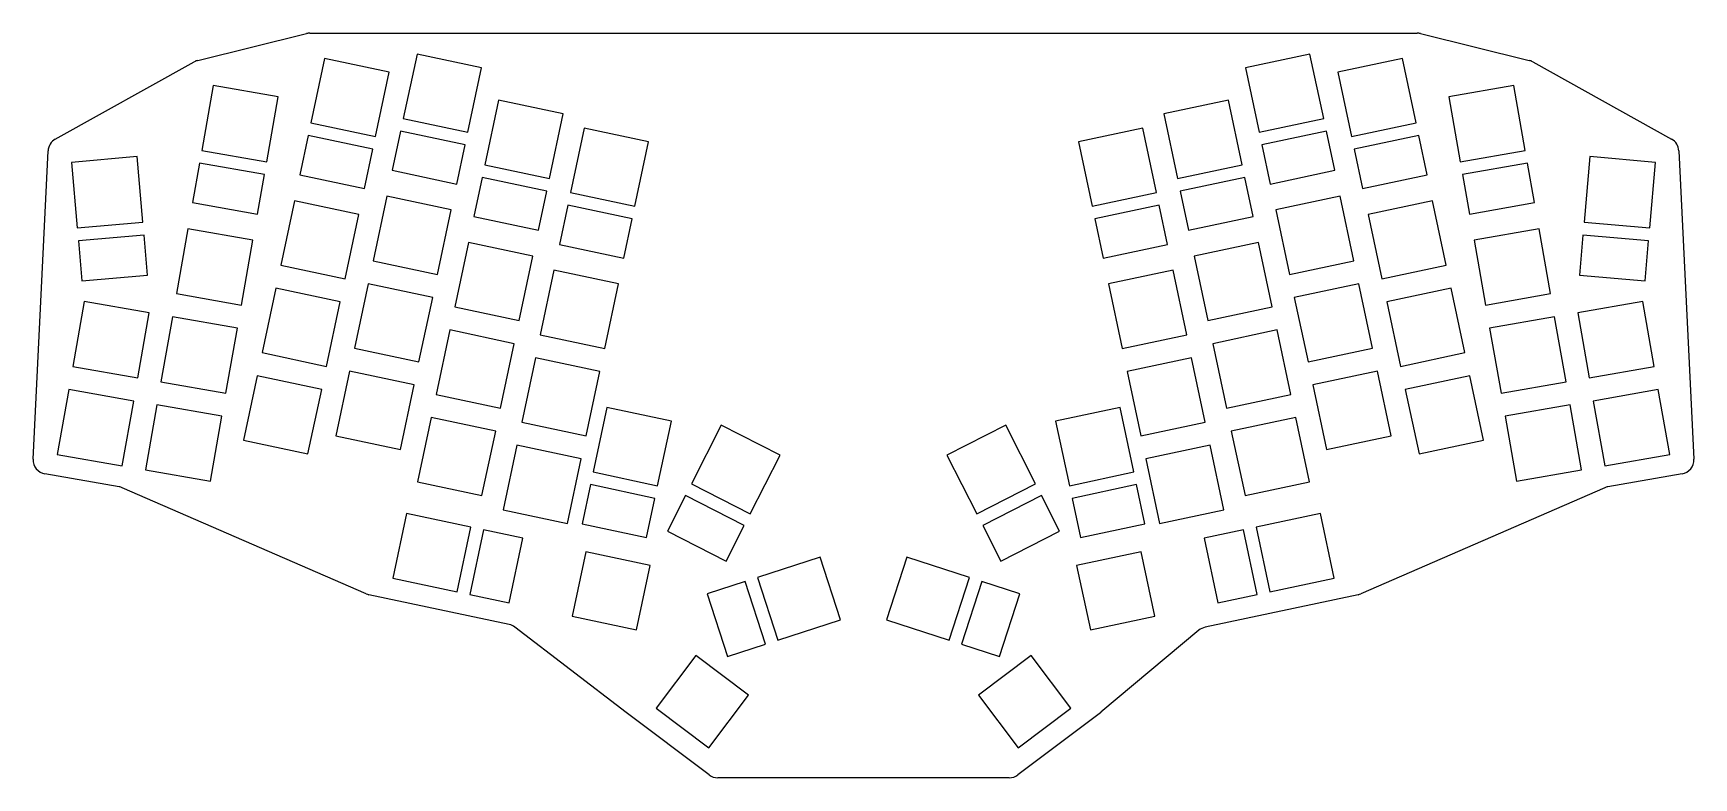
# Model space of a CAD drawing. Header units: millimetres. Extents: x -10 to 343, y -56 to 103.
import ezdxf

# ---------------------------------------------------------------- set-up
doc = ezdxf.new("R2010")
doc.units = ezdxf.units.MM

msp = doc.modelspace()

# ---------------------------------------------------------------- linework, layer by layer
for p, q in [((25.02, 96.74), (48.13, 102.42)), ((48.84, 102.51), (283.99, 102.51)), ((284.71, 102.42), (307.82, 96.74)), ((-5.23, 80.01), (24.28, 96.45)), ((51.97, 97.14), (49.06, 83.45)), ((65.66, 94.23), (51.97, 97.14)), ((71.59, 98.09), (68.68, 84.39)), ((85.28, 95.17), (71.59, 98.09)), ((261.25, 98.09), (247.55, 95.17)), ((264.16, 84.39), (261.25, 98.09)), ((280.87, 97.14), (267.18, 94.23)), ((283.78, 83.45), (280.87, 97.14)), ((308.56, 96.45), (338.06, 80.01)), ((62.75, 80.54), (65.66, 94.23)), ((82.37, 81.48), (85.28, 95.17)), ((247.55, 95.17), (250.46, 81.48)), ((267.18, 94.23), (270.09, 80.54)), ((28.3, 91.4), (25.87, 77.61)), ((42.09, 88.97), (28.3, 91.4)), ((39.66, 75.18), (42.09, 88.97)), ((88.93, 88.27), (86.02, 74.57)), ((102.62, 85.36), (88.93, 88.27)), ((243.91, 88.27), (230.22, 85.36)), ((246.82, 74.57), (243.91, 88.27)), ((304.54, 91.4), (290.75, 88.97)), ((290.75, 88.97), (293.18, 75.18)), ((306.97, 77.61), (304.54, 91.4)), ((99.71, 71.66), (102.62, 85.36)), ((230.22, 85.36), (233.13, 71.66)), ((49.06, 83.45), (62.75, 80.54)), ((68.11, 81.7), (66.34, 73.39)), ((81.8, 78.79), (68.11, 81.7)), ((68.68, 84.39), (82.37, 81.48)), ((107.1, 82.36), (104.19, 68.67)), ((120.79, 79.45), (107.1, 82.36)), ((225.74, 82.36), (212.05, 79.45)), ((228.65, 68.67), (225.74, 82.36)), ((250.46, 81.48), (264.16, 84.39)), ((264.73, 81.7), (251.04, 78.79)), ((266.5, 73.39), (264.73, 81.7)), ((270.09, 80.54), (283.78, 83.45)), ((25.87, 77.61), (39.66, 75.18)), ((48.48, 80.76), (46.72, 72.45)), ((62.18, 77.85), (48.48, 80.76)), ((60.41, 69.54), (62.18, 77.85)), ((80.04, 70.48), (81.8, 78.79)), ((117.88, 65.75), (120.79, 79.45)), ((212.05, 79.45), (214.96, 65.75)), ((251.04, 78.79), (252.8, 70.48)), ((284.35, 80.76), (270.66, 77.85)), ((270.66, 77.85), (272.43, 69.54)), ((286.12, 72.45), (284.35, 80.76)), ((293.18, 75.18), (306.97, 77.61)), ((-9.92, 12.01), (-6.76, 77.53)), ((12.17, 76.3), (-1.78, 75.08)), ((-1.78, 75.08), (-0.56, 61.14)), ((13.39, 62.36), (12.17, 76.3)), ((25.39, 74.9), (23.92, 66.53)), ((39.18, 72.47), (25.39, 74.9)), ((86.02, 74.57), (99.71, 71.66)), ((233.13, 71.66), (246.82, 74.57)), ((307.45, 74.9), (293.66, 72.47)), ((308.92, 66.53), (307.45, 74.9)), ((320.67, 76.3), (319.45, 62.36)), ((334.62, 75.08), (320.67, 76.3)), ((333.4, 61.14), (334.62, 75.08)), ((339.6, 77.53), (342.76, 12.01)), ((37.7, 64.1), (39.18, 72.47)), ((46.72, 72.45), (60.41, 69.54)), ((66.34, 73.39), (80.04, 70.48)), ((85.45, 71.88), (83.68, 63.57)), ((99.14, 68.97), (85.45, 71.88)), ((247.39, 71.88), (233.7, 68.97)), ((249.16, 63.57), (247.39, 71.88)), ((252.8, 70.48), (266.5, 73.39)), ((272.43, 69.54), (286.12, 72.45)), ((293.66, 72.47), (295.13, 64.1)), ((65.17, 67.88), (62.26, 54.19)), ((78.87, 64.97), (65.17, 67.88)), ((97.37, 60.66), (99.14, 68.97)), ((104.19, 68.67), (117.88, 65.75)), ((214.96, 65.75), (228.65, 68.67)), ((233.7, 68.97), (235.47, 60.66)), ((267.67, 67.88), (253.97, 64.97)), ((270.58, 54.19), (267.67, 67.88)), ((23.92, 66.53), (37.7, 64.1)), ((45.55, 66.94), (42.64, 53.25)), ((59.24, 64.03), (45.55, 66.94)), ((56.33, 50.34), (59.24, 64.03)), ((75.95, 51.28), (78.87, 64.97)), ((83.68, 63.57), (97.37, 60.66)), ((103.61, 65.98), (101.85, 57.66)), ((117.31, 63.06), (103.61, 65.98)), ((229.22, 65.98), (215.53, 63.06)), ((230.99, 57.66), (229.22, 65.98)), ((235.47, 60.66), (249.16, 63.57)), ((253.97, 64.97), (256.88, 51.28)), ((287.29, 66.94), (273.6, 64.03)), ((273.6, 64.03), (276.51, 50.34)), ((290.2, 53.25), (287.29, 66.94)), ((295.13, 64.1), (308.92, 66.53)), ((-0.56, 61.14), (13.39, 62.36)), ((22.94, 60.99), (20.51, 47.21)), ((36.73, 58.56), (22.94, 60.99)), ((115.54, 54.75), (117.31, 63.06)), ((215.53, 63.06), (217.3, 54.75)), ((309.9, 60.99), (296.11, 58.56)), ((312.33, 47.21), (309.9, 60.99)), ((319.45, 62.36), (333.4, 61.14)), ((13.63, 59.62), (-0.32, 58.4)), ((-0.32, 58.4), (0.42, 49.93)), ((14.37, 51.15), (13.63, 59.62)), ((34.3, 44.77), (36.73, 58.56)), ((82.51, 58.07), (79.6, 44.37)), ((96.2, 55.15), (82.51, 58.07)), ((101.85, 57.66), (115.54, 54.75)), ((217.3, 54.75), (230.99, 57.66)), ((250.33, 58.07), (236.64, 55.15)), ((253.24, 44.37), (250.33, 58.07)), ((296.11, 58.56), (298.54, 44.77)), ((319.21, 59.62), (318.47, 51.15)), ((333.16, 58.4), (319.21, 59.62)), ((332.42, 49.93), (333.16, 58.4)), ((42.64, 53.25), (56.33, 50.34)), ((62.26, 54.19), (75.95, 51.28)), ((93.29, 41.46), (96.2, 55.15)), ((236.64, 55.15), (239.55, 41.46)), ((256.88, 51.28), (270.58, 54.19)), ((276.51, 50.34), (290.2, 53.25)), ((0.42, 49.93), (14.37, 51.15)), ((100.68, 52.16), (97.77, 38.46)), ((114.37, 49.25), (100.68, 52.16)), ((232.16, 52.16), (218.47, 49.25)), ((235.07, 38.46), (232.16, 52.16)), ((318.47, 51.15), (332.42, 49.93)), ((20.51, 47.21), (34.3, 44.77)), ((41.6, 48.36), (38.69, 34.67)), ((55.29, 45.45), (41.6, 48.36)), ((61.22, 49.3), (58.31, 35.61)), ((74.92, 46.39), (61.22, 49.3)), ((72, 32.7), (74.92, 46.39)), ((111.46, 35.55), (114.37, 49.25)), ((218.47, 49.25), (221.38, 35.55)), ((271.62, 49.3), (257.92, 46.39)), ((257.92, 46.39), (260.83, 32.7)), ((274.53, 35.61), (271.62, 49.3)), ((291.24, 48.36), (277.55, 45.45)), ((294.15, 34.67), (291.24, 48.36)), ((298.54, 44.77), (312.33, 47.21)), ((0.92, 45.53), (-1.51, 31.74)), ((14.71, 43.1), (0.92, 45.53)), ((12.28, 29.31), (14.71, 43.1)), ((52.38, 31.75), (55.29, 45.45)), ((79.6, 44.37), (93.29, 41.46)), ((239.55, 41.46), (253.24, 44.37)), ((277.55, 45.45), (280.46, 31.75)), ((331.92, 45.53), (318.13, 43.1)), ((318.13, 43.1), (320.56, 29.31)), ((334.35, 31.74), (331.92, 45.53)), ((19.64, 42.28), (17.21, 28.49)), ((33.43, 39.85), (19.64, 42.28)), ((31, 26.06), (33.43, 39.85)), ((78.56, 39.48), (75.65, 25.79)), ((92.25, 36.57), (78.56, 39.48)), ((254.28, 39.48), (240.59, 36.57)), ((257.19, 25.79), (254.28, 39.48)), ((313.2, 42.28), (299.41, 39.85)), ((299.41, 39.85), (301.84, 26.06)), ((315.63, 28.49), (313.2, 42.28)), ((58.31, 35.61), (72, 32.7)), ((89.34, 22.88), (92.25, 36.57)), ((97.77, 38.46), (111.46, 35.55)), ((221.38, 35.55), (235.07, 38.46)), ((240.59, 36.57), (243.5, 22.88)), ((260.83, 32.7), (274.53, 35.61)), ((-1.51, 31.74), (12.28, 29.31)), ((38.69, 34.67), (52.38, 31.75)), ((96.73, 33.57), (93.82, 19.88)), ((110.42, 30.66), (96.73, 33.57)), ((236.11, 33.57), (222.42, 30.66)), ((239.02, 19.88), (236.11, 33.57)), ((280.46, 31.75), (294.15, 34.67)), ((320.56, 29.31), (334.35, 31.74)), ((17.21, 28.49), (31, 26.06)), ((37.65, 29.77), (34.74, 16.08)), ((51.34, 26.86), (37.65, 29.77)), ((57.27, 30.72), (54.36, 17.02)), ((70.97, 27.8), (57.27, 30.72)), ((107.51, 16.97), (110.42, 30.66)), ((222.42, 30.66), (225.33, 16.97)), ((275.57, 30.72), (261.87, 27.8)), ((278.48, 17.02), (275.57, 30.72)), ((295.19, 29.77), (281.5, 26.86)), ((298.1, 16.08), (295.19, 29.77)), ((301.84, 26.06), (315.63, 28.49)), ((-2.38, 26.82), (-4.81, 13.03)), ((11.41, 24.39), (-2.38, 26.82)), ((48.43, 13.17), (51.34, 26.86)), ((68.05, 14.11), (70.97, 27.8)), ((75.65, 25.79), (89.34, 22.88)), ((243.5, 22.88), (257.19, 25.79)), ((261.87, 27.8), (264.78, 14.11)), ((281.5, 26.86), (284.41, 13.17)), ((335.22, 26.82), (321.43, 24.39)), ((337.65, 13.03), (335.22, 26.82)), ((8.98, 10.6), (11.41, 24.39)), ((16.34, 23.57), (13.91, 9.78)), ((30.13, 21.14), (16.34, 23.57)), ((111.91, 23.01), (109, 9.32)), ((125.61, 20.1), (111.91, 23.01)), ((220.93, 23.01), (207.23, 20.1)), ((223.84, 9.32), (220.93, 23.01)), ((316.5, 23.57), (302.71, 21.14)), ((318.93, 9.78), (316.5, 23.57)), ((321.43, 24.39), (323.86, 10.6)), ((27.7, 7.35), (30.13, 21.14)), ((74.61, 20.9), (71.7, 7.2)), ((88.3, 17.99), (74.61, 20.9)), ((85.39, 4.29), (88.3, 17.99)), ((93.82, 19.88), (107.51, 16.97)), ((122.7, 6.41), (125.61, 20.1)), ((136.22, 19.26), (129.86, 6.78)), ((148.69, 12.9), (136.22, 19.26)), ((196.62, 19.26), (184.14, 12.9)), ((202.97, 6.78), (196.62, 19.26)), ((207.23, 20.1), (210.14, 6.41)), ((225.33, 16.97), (239.02, 19.88)), ((258.23, 20.9), (244.54, 17.99)), ((244.54, 17.99), (247.45, 4.29)), ((261.14, 7.2), (258.23, 20.9)), ((302.71, 21.14), (305.14, 7.35)), ((34.74, 16.08), (48.43, 13.17)), ((54.36, 17.02), (68.05, 14.11)), ((92.78, 14.99), (89.87, 1.3)), ((106.47, 12.08), (92.78, 14.99)), ((240.06, 14.99), (226.37, 12.08)), ((242.97, 1.3), (240.06, 14.99)), ((264.78, 14.11), (278.48, 17.02)), ((284.41, 13.17), (298.1, 16.08)), ((-4.81, 13.03), (8.98, 10.6)), ((103.56, -1.62), (106.47, 12.08)), ((142.34, 0.43), (148.69, 12.9)), ((184.14, 12.9), (190.5, 0.43)), ((226.37, 12.08), (229.28, -1.62)), ((323.86, 10.6), (337.65, 13.03)), ((8.31, 6.17), (-7.44, 8.91)), ((13.91, 9.78), (27.7, 7.35)), ((71.7, 7.2), (85.39, 4.29)), ((109, 9.32), (122.7, 6.41)), ((210.14, 6.41), (223.84, 9.32)), ((247.45, 4.29), (261.14, 7.2)), ((305.14, 7.35), (318.93, 9.78)), ((340.28, 8.91), (324.52, 6.17)), ((60.78, -16.56), (9, 5.97)), ((108.43, 6.63), (106.66, -1.69)), ((122.12, 3.72), (108.43, 6.63)), ((120.36, -4.6), (122.12, 3.72)), ((128.62, 4.33), (124.76, -3.24)), ((141.09, -2.02), (128.62, 4.33)), ((129.86, 6.78), (142.34, 0.43)), ((190.5, 0.43), (202.97, 6.78)), ((204.22, 4.33), (191.75, -2.02)), ((208.08, -3.24), (204.22, 4.33)), ((224.41, 6.63), (210.71, 3.72)), ((210.71, 3.72), (212.48, -4.6)), ((226.17, -1.69), (224.41, 6.63)), ((323.84, 5.97), (272.05, -16.56)), ((69.34, 0.5), (66.43, -13.2)), ((83.03, -2.42), (69.34, 0.5)), ((89.87, 1.3), (103.56, -1.62)), ((229.28, -1.62), (242.97, 1.3)), ((263.5, 0.5), (249.81, -2.42)), ((266.41, -13.2), (263.5, 0.5)), ((80.12, -16.11), (83.03, -2.42)), ((85.72, -2.99), (82.81, -16.68)), ((94.04, -4.75), (85.72, -2.99)), ((106.66, -1.69), (120.36, -4.6)), ((124.76, -3.24), (137.23, -9.6)), ((137.23, -9.6), (141.09, -2.02)), ((191.75, -2.02), (195.61, -9.6)), ((195.61, -9.6), (208.08, -3.24)), ((212.48, -4.6), (226.17, -1.69)), ((247.12, -2.99), (238.8, -4.75)), ((250.03, -16.68), (247.12, -2.99)), ((249.81, -2.42), (252.72, -16.11)), ((91.13, -18.45), (94.04, -4.75)), ((238.8, -4.75), (241.71, -18.45)), ((107.45, -7.61), (104.54, -21.3)), ((121.14, -10.52), (107.45, -7.61)), ((118.23, -24.21), (121.14, -10.52)), ((157.21, -8.77), (143.9, -13.09)), ((161.54, -22.08), (157.21, -8.77)), ((175.63, -8.77), (171.3, -22.08)), ((188.94, -13.09), (175.63, -8.77)), ((225.39, -7.61), (211.69, -10.52)), ((211.69, -10.52), (214.6, -24.21)), ((228.3, -21.3), (225.39, -7.61)), ((66.43, -13.2), (80.12, -16.11)), ((141.28, -13.94), (133.2, -16.57)), ((145.61, -27.26), (141.28, -13.94)), ((143.9, -13.09), (148.22, -26.41)), ((184.61, -26.41), (188.94, -13.09)), ((191.56, -13.94), (187.23, -27.26)), ((199.64, -16.57), (191.56, -13.94)), ((252.72, -16.11), (266.41, -13.2)), ((91.18, -23.09), (61.36, -16.75)), ((82.81, -16.68), (91.13, -18.45)), ((133.2, -16.57), (137.53, -29.89)), ((195.31, -29.89), (199.64, -16.57)), ((271.48, -16.75), (238.96, -23.66)), ((241.71, -18.45), (250.03, -16.68)), ((116.02, -41.75), (92.38, -23.64)), ((104.54, -21.3), (118.23, -24.21)), ((148.22, -26.41), (161.54, -22.08)), ((171.3, -22.08), (184.61, -26.41)), ((214.6, -24.21), (228.3, -21.3)), ((237.65, -24.29), (216.86, -41.71)), ((137.53, -29.89), (145.61, -27.26)), ((187.23, -27.26), (195.31, -29.89)), ((130.8, -29.69), (122.37, -40.87)), ((141.98, -38.11), (130.8, -29.69)), ((202.04, -29.69), (190.86, -38.11)), ((210.47, -40.87), (202.04, -29.69)), ((133.55, -49.3), (141.98, -38.11)), ((190.86, -38.11), (199.29, -49.3)), ((133.64, -55.03), (116.04, -41.77)), ((122.37, -40.87), (133.55, -49.3)), ((216.74, -41.81), (199.2, -55.03)), ((199.29, -49.3), (210.47, -40.87)), ((197.39, -55.63), (135.45, -55.63))]:
    msp.add_line(p, q)
for centre, start, end in [((48.84, 99.51), 90, 103.8277), ((283.99, 99.51), 76.1723, 90), ((25.74, 93.82), 103.8277, 119.1222), ((307.1, 93.82), 60.8778, 76.1723), ((-3.77, 77.39), 119.1222, 177.2379), ((336.6, 77.39), 2.7621, 60.8778), ((-6.93, 11.87), 177.2379, 260.1508), ((339.77, 11.87), 279.8492, 2.7621), ((7.8, 3.22), 66.4861, 80.1508), ((325.04, 3.22), 99.8492, 113.5139), ((61.98, -13.81), 246.4861, 258), ((270.86, -13.81), 282, 293.5139), ((90.56, -26.02), 52.5398, 78), ((239.58, -26.59), 102, 129.9543), ((117.85, -39.37), 232.5398, 233), ((214.94, -39.41), 307, 309.9543), ((135.45, -52.63), 233, 270), ((197.39, -52.63), 270, 307)]:
    msp.add_arc(centre, 3, start, end)

doc.saveas('drawing.dxf')
